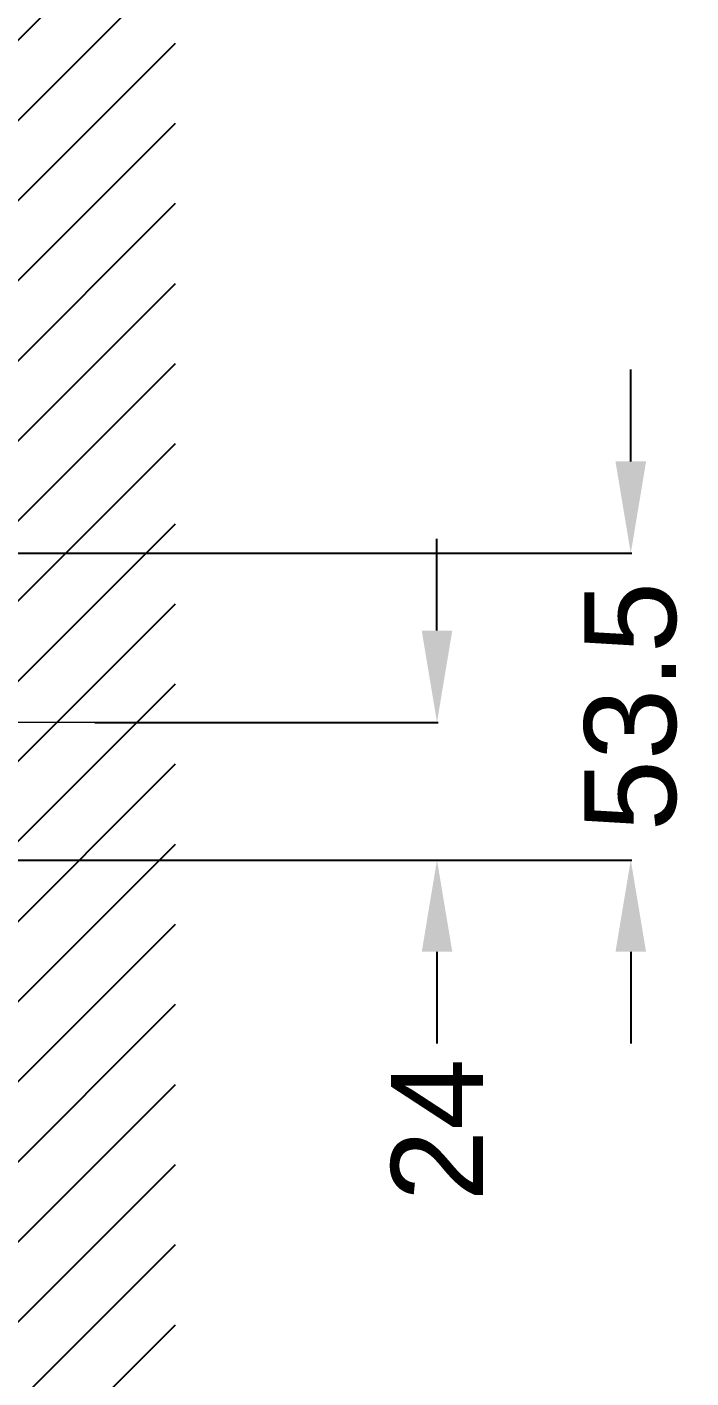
# Model space of a CAD drawing. Header units: millimetres. Extents: x -6909 to -4533, y -2578 to 782.
# Drawn here: x -4877.9 to -4762.1, y -1484 to -1248.4 of the extents above; entities that cross this region are included whole.
import ezdxf

# ---------------------------------------------------------------- set-up
doc = ezdxf.new("R2010")
doc.units = ezdxf.units.MM
doc.layers.add('hatch', color=2, linetype='Continuous')
doc.styles.get("Standard").update_dxf_attribs({"font": 'arial.ttf'})
doc.dimstyles.get("Standard").update_dxf_attribs({"dimtxt": 16, "dimasz": 16, "dimexe": 0.18, "dimexo": 0.0625, "dimgap": 3.5, "dimtad": 0, "dimdec": 1, "dimdsep": 46, "dimtxsty": 'Standard', "dimcen": 0.09, "dimclrd": 3, "dimclre": 3, "dimclrt": 3, "dimadec": 0, "dimazin": 0, "dimtfac": 1, "dimtdec": 1, "dimtofl": 0, "dimtmove": 0, "dimatfit": 3, "dimfxl": 1, "dimtolj": 1, "dimtzin": 0, "dimarcsym": 0})

# ---------------------------------------------------------------- blocks, each defined once
blk = doc.blocks.new('*D143')
at = {"color": 3, "lineweight": -2, "transparency": 16777216}
for p, q in [((-4772.59, -1324.18), (-4772.59, -1308.18)), ((-4922.99, -1340.18), (-4772.41, -1340.18)), ((-4901.94, -1393.68), (-4772.41, -1393.68)), ((-4772.59, -1409.68), (-4772.59, -1425.68))]:
    blk.add_line(p, q, dxfattribs=at)
at = {"color": 3, "lineweight": 18, "transparency": 16777216}
for points in [[(-4775.26, -1324.18), (-4769.92, -1324.18), (-4772.59, -1340.18)], [(-4775.26, -1409.68), (-4769.92, -1409.68), (-4772.59, -1393.68)]]:
    blk.add_solid(points, dxfattribs=at)
at = {"layer": 'Defpoints', "color": 0, "lineweight": 18, "transparency": 16777216}
for p in [(-4923.05, -1340.18), (-4772.59, -1340.18), (-4902, -1393.68)]:
    blk.add_point(p, dxfattribs=at)
at = {"color": 3, "lineweight": 18, "transparency": 16777216, "insert": (-4772.59, -1366.93), "char_height": 16, "attachment_point": 5, "rotation": 90}
blk.add_mtext('\\A1;53.5', dxfattribs=at)
blk = doc.blocks.new('*D144')
at = {"color": 3, "lineweight": -2, "transparency": 16777216}
for p, q in [((-4806.38, -1353.68), (-4806.38, -1337.68)), ((-4866.02, -1369.68), (-4806.2, -1369.68)), ((-4866.02, -1393.68), (-4806.2, -1393.68)), ((-4806.38, -1409.68), (-4806.38, -1425.68))]:
    blk.add_line(p, q, dxfattribs=at)
at = {"color": 3, "lineweight": 18, "transparency": 16777216}
for points in [[(-4809.04, -1353.68), (-4803.71, -1353.68), (-4806.38, -1369.68)], [(-4809.04, -1409.68), (-4803.71, -1409.68), (-4806.38, -1393.68)]]:
    blk.add_solid(points, dxfattribs=at)
at = {"layer": 'Defpoints', "color": 0, "lineweight": 18, "transparency": 16777216}
for p in [(-4866.08, -1369.68), (-4866.08, -1393.68), (-4806.38, -1393.68)]:
    blk.add_point(p, dxfattribs=at)
at = {"color": 3, "lineweight": 18, "transparency": 16777216, "insert": (-4806.38, -1440.75), "char_height": 16, "attachment_point": 5, "rotation": 90}
blk.add_mtext('\\A1;24', dxfattribs=at)

msp = doc.modelspace()

# ---------------------------------------------------------------- hatches: boundary and pattern name
at = {"layer": 'hatch'}
h = msp.add_hatch(dxfattribs=at)
h.set_pattern_fill('ANSI31', color=256, scale=3.110273)
h.set_pattern_definition([(45, (-3509.039, -2324.319), (-6.982763, 6.982763), [])])
h.paths.add_polyline_path([(-4852, -153.55), (-4902, -153.55), (-4902, -2156.98), (-4852, -2156.98)])

# ---------------------------------------------------------------- linework, layer by layer
at = {"color": 1, "lineweight": 18}
msp.add_line((-4866.08, -1369.68), (-4908.25, -1369.68), dxfattribs=at)

# ---------------------------------------------------------------- dimensions: what is measured, and where the dimension line sits
for base, p1, p2, picture, middle in [((-4772.59, -1340.18), (-4902, -1393.68), (-4923.05, -1340.18), '*D143', (-4772.59, -1366.93)), ((-4806.38, -1393.68), (-4866.08, -1369.68), (-4866.08, -1393.68), '*D144', (-4806.38, -1440.75))]:
    dim = msp.add_linear_dim(base=base, p1=p1, p2=p2, angle=90, dimstyle='Standard', dxfattribs=at)
    dim.commit()
    dim.dimension.update_dxf_attribs({"geometry": picture, "text_midpoint": middle})

doc.saveas('drawing.dxf')
